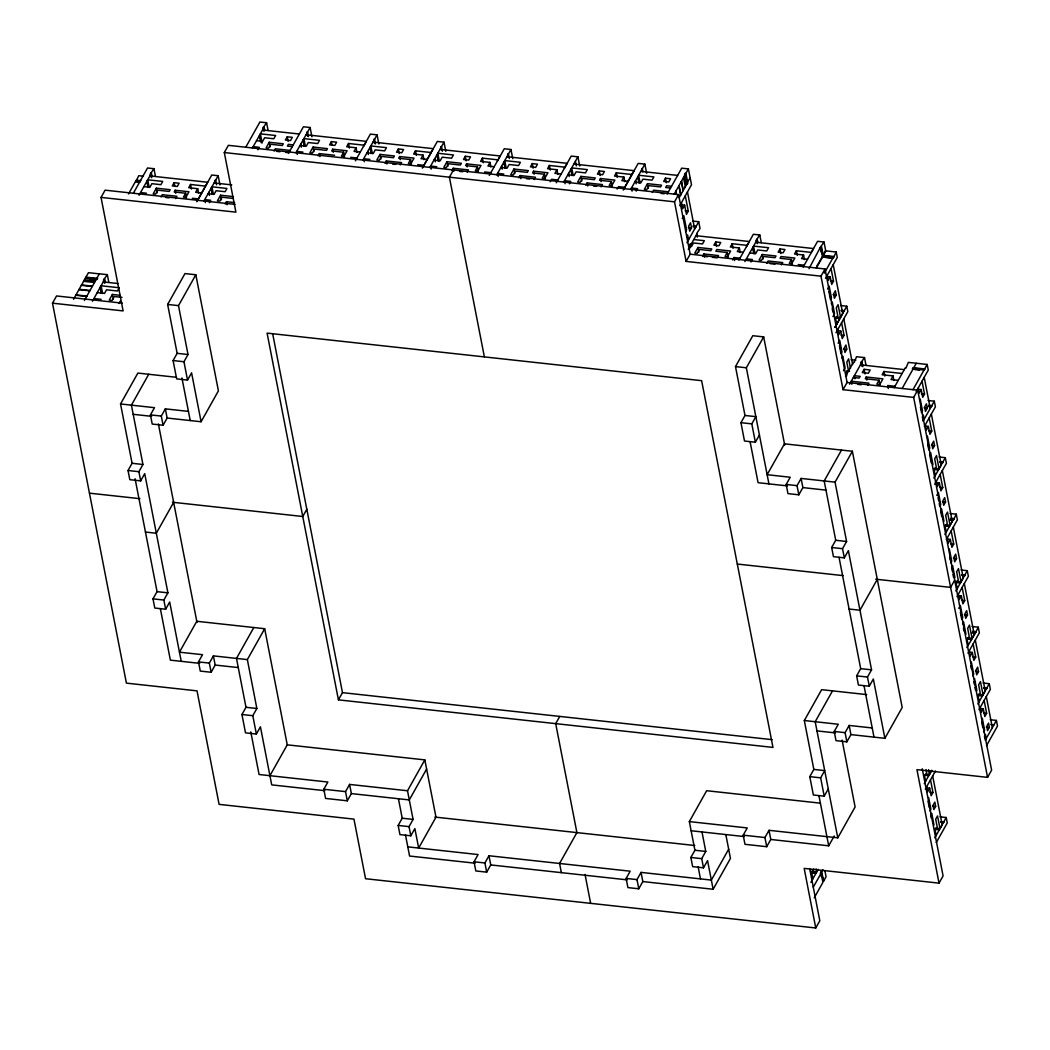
<?xml version="1.0" encoding="UTF-8"?>
<svg xmlns="http://www.w3.org/2000/svg" width="1050" height="1050" viewBox="0 0 1050 1050"><rect width="100%" height="100%" fill="white"/><g stroke="black" fill="none" stroke-linecap="round" stroke-linejoin="round"><path stroke-width="1.5" d="M363.523 146.396L366.306 141.343L306.062 134.754M497.424 161.044L500.22 155.991L439.963 149.402M564.388 168.368L567.171 163.314L506.914 156.726M746.524 246.566L749.306 241.513L696.321 235.725M835.039 327.167L842.704 313.451L833.214 264.679M931.612 770.556L928.791 775.648L924.131 775.136M934.815 837.847L942.152 824.749L932.676 775.976M809.747 869.006L819.814 920.758L815.758 927.977L365.544 878.719L353.955 819.118L219.096 804.366L197.019 690.861L126.407 683.13L52.5 303.174L123.112 310.905L101.036 197.4L105.092 190.168L235.082 204.396M52.5 303.174L56.556 295.956L122.351 303.148M128.507 193.961L135.607 181.296L140.267 181.808M138.823 182.188L135.713 181.847L138.757 175.704L143.417 176.203M73.539 299.263L85.326 278.276L97.02 279.497L97.65 278.368L85.956 277.161L85.326 278.276M85.956 277.161L88.463 272.672L99.33 273.866M133.337 193.279L147.525 167.987L153.956 168.696L155.439 176.334M153.956 168.696L150.163 174.221L151.397 177.358M139.033 195.287L150.806 174.3M84.407 300.457L99.369 273.801L107.336 274.68L108.819 282.319M107.336 274.68L103.386 280.192L104.186 280.271L92.413 301.271M156.371 188.186L153.195 193.83L155.61 194.093L157.802 190.194L169.194 191.428L170.179 189.696L156.371 188.186L157.264 192.767M160.991 196.98L162.278 194.683L176.899 196.284L175.599 198.581M174.116 182.674L172.292 185.916L177.319 186.467L179.13 183.225L174.116 182.674L174.707 185.732M119.989 295.286L112.389 294.459L109.226 300.103L112.153 300.418L114.345 296.52L121.997 297.347M185.614 193.226L183.422 197.137L185.837 197.4L189 191.756L175.192 190.247L174.221 191.979L185.614 193.226L186.506 197.82M118.912 303.463L120.212 301.166M205.524 186.113L190.523 184.472L188.711 187.714L197.715 188.698L198.607 193.279M197.715 188.698L195.694 192.308L201.679 192.964M196.77 201.718L211.746 175.022L218.164 175.718L219.949 184.892M101.036 197.4L235.896 212.152L224.306 152.552L228.362 145.333L678.576 194.604L690.165 254.192L686.109 261.411L820.969 276.176L825.024 268.957L690.165 254.192M197.334 200.786L207.69 182.254L149.888 175.927M218.164 175.718L203.976 201.009M209.383 202.702L210.748 200.261L204.763 199.618L205.354 202.663M245.726 147.276L259.901 122.023L266.595 122.758L268.078 130.397M232.864 196.56L220.592 195.208L217.416 200.852L219.831 201.114L222.023 197.216L233.415 198.463M266.595 122.758L262.789 128.284L264.049 131.407M252.433 147.998L263.458 128.349M201.088 421.746L191.586 372.855L187.53 380.074L176.662 378.892L173.093 360.557L177.148 353.325L167.646 304.447L184.971 273.577L195.825 274.759L218.413 390.876L201.088 421.746L167.134 418.031L163.091 425.25L152.224 424.056L150.439 414.894L154.494 407.676L120.54 403.961L132.077 463.286L128.034 470.505L129.819 479.679L140.674 480.861L144.729 473.642L167.908 592.83L163.866 600.049L165.638 609.223L154.783 608.029L152.998 598.867L157.054 591.649L135.083 478.721M225.212 204.015L226.498 201.718L234.623 202.598M257.919 149.743L259.271 147.315L253.194 146.646M120.54 403.961L137.865 373.078L176.439 377.304M269.233 142.262L266.057 147.906L268.511 148.181L270.703 144.27L282.293 145.543L283.277 143.798L269.233 142.262L270.126 146.856M187.53 380.074L183.96 361.738L188.016 354.519L178.5 305.629L195.825 274.759M148.732 374.273L131.407 405.142L142.944 464.481L138.889 471.699L140.674 480.861M274.011 151.082L275.297 148.785L290.154 150.412M287.214 136.789L285.39 140.031L290.496 140.582L292.32 137.34L287.214 136.789L288.107 141.369M288.488 153.392L303.424 126.787L310.118 127.509L311.902 136.684M310.118 127.509L295.942 152.762M163.091 425.25L161.306 416.076L165.349 408.857L188.436 411.39M313.071 147.066L309.894 152.709L312.414 152.985L314.606 149.074L326.484 150.373L327.456 148.641L313.071 147.066L313.963 151.646M318.084 155.899L319.371 153.602L334.596 155.269M331.406 141.619L329.582 144.861L334.819 145.438L336.63 142.196L331.406 141.619L331.997 144.677M343.599 152.25L341.408 156.161L343.928 156.437L347.091 150.78L332.692 149.205L331.721 150.951L343.599 152.25L344.492 156.831M364.14 145.202L348.508 143.496L346.697 146.737L356.081 147.761L356.974 152.342M356.081 147.761L354.06 151.371L360.294 152.053M355.386 160.808L370.374 134.111L377.068 134.846L378.853 144.007M377.068 134.846L362.88 160.125M173.644 502.359L156.319 533.242L145.451 532.048M380.021 154.389L376.845 160.033L379.365 160.309L381.557 156.411L393.435 157.71L394.419 155.964L380.021 154.389L380.914 158.97M385.035 163.222L386.321 160.939L401.546 162.606L400.26 164.889M398.357 148.942L396.533 152.184L401.769 152.762L403.581 149.52L398.357 148.942L399.249 153.523M410.55 159.574L408.358 163.485L410.878 163.761L414.041 158.117L399.643 156.542L398.672 158.274L410.55 159.574L411.442 164.154M431.104 152.526L415.459 150.819L413.648 154.061L423.045 155.085L423.924 159.679M165.638 609.223L169.693 602.004L181.23 661.329M423.045 155.085L421.011 158.694L427.245 159.377M422.336 168.131L437.325 141.435L444.019 142.17L445.804 151.331M422.914 167.199L433.269 148.667L373.012 142.078M444.019 142.17L429.831 167.462M446.972 161.713L443.809 167.357L446.316 167.632L448.508 163.734L460.386 165.034L461.37 163.288L446.972 161.713L447.864 166.294M451.986 170.559L453.272 168.262L468.497 169.929L467.211 172.226M453.469 169.969L449.413 177.188L484.365 356.895M465.308 156.266L463.483 159.508L468.72 160.086L470.531 156.844L465.308 156.266L466.2 160.86M477.501 166.898L475.309 170.809L477.829 171.084L480.992 165.441L466.594 163.866L465.623 165.598L477.501 166.898L478.393 171.491M264.679 628.714L247.354 659.597L213.399 655.883L215.184 665.044L211.129 672.263L200.274 671.081L198.489 661.907L202.532 654.688L179.458 652.168L196.783 621.285L264.679 628.714L287.254 744.831L269.929 775.701M498.054 159.849L482.409 158.143L480.598 161.385L489.996 162.409L490.875 167.002M489.996 162.409L487.961 166.031L494.196 166.714M211.129 672.263L209.344 663.101L213.399 655.883M489.287 175.455L504.276 148.759L510.969 149.494L512.754 158.655M306.81 509.276L302.754 516.495L172.502 502.241M510.969 149.494L496.781 174.786M253.811 627.533L236.486 658.403L245.989 707.293L241.946 714.512L245.503 732.847L256.371 734.042L260.426 726.81L271.714 784.875L324.817 790.676M513.923 169.037L510.759 174.681L513.266 174.956L515.458 171.058L527.336 172.357L528.321 170.612L513.923 169.037L514.815 173.631M518.936 177.883L520.222 175.586L535.447 177.253L534.161 179.55M532.258 163.603L530.434 166.845L535.671 167.409L537.482 164.167L532.258 163.603L533.151 168.184M544.451 174.234L542.259 178.132L544.779 178.408L547.942 172.764L533.544 171.189L532.573 172.935L544.451 174.234L545.344 178.815M565.005 167.186L549.36 165.467L547.549 168.709L556.946 169.746L557.839 174.326M550.213 181.729L551.578 179.301L557.812 179.983M556.946 169.746L554.912 173.355L561.146 174.037M256.371 734.042L252.801 715.693L256.856 708.474L247.354 659.597M556.238 182.779L571.226 156.083L577.92 156.817L579.705 165.992M563.732 182.109L577.92 156.817M569.389 183.816L570.754 181.387L564.506 180.705L565.11 183.763M580.873 176.374L577.71 182.018L580.217 182.293L582.409 178.382L594.287 179.681L595.271 177.949L580.873 176.374L581.766 180.954M585.887 185.207L587.173 182.91L602.398 184.577L601.112 186.874M599.209 170.927L597.384 174.169L602.621 174.733L604.433 171.491L599.209 170.927L600.101 175.507M611.402 181.558L609.21 185.456L611.73 185.732L614.893 180.088L600.495 178.513L599.524 180.259L611.402 181.558L612.294 186.139M631.956 174.51L616.311 172.791L614.499 176.046L623.897 177.069L624.789 181.65M617.164 189.052L618.529 186.624L624.763 187.307M623.897 177.069L621.863 180.679L628.11 181.361M623.214 190.063L638.177 163.406L644.871 164.141L646.656 173.316M623.766 189.171L634.121 170.651L573.864 164.049M338.428 699.864L267.094 333.126L701.636 380.678L772.971 747.416L338.428 699.864L342.484 692.646L272.711 333.939M644.871 164.141L630.683 189.433M636.182 191.126L637.547 188.698L631.47 188.042L632.061 191.087M647.509 183.658L644.332 189.302L646.787 189.577L648.979 185.666L660.568 186.939L661.553 185.194L647.509 183.658L648.401 188.239M652.286 192.478L653.572 190.181L668.43 191.809M665.49 178.172L663.666 181.414L668.771 181.978L670.596 178.736L665.49 178.172L666.383 182.766M287.254 744.831L424.83 759.885L407.505 790.755L349.584 784.416L351.369 793.59L347.314 800.809L325.592 798.433L323.807 789.259L327.863 782.04L259.074 774.506L250.793 731.929M667.144 194.106L681.699 168.171L688.393 168.906L691.517 184.734L679.783 205.656M685.873 173.394L684.574 174.431L687.199 184.288L687.829 183.173L685.873 173.394L688.393 168.906M674.218 194.158L685.243 174.51M686.109 261.411L674.52 201.823L678.576 194.604M687.028 183.671L685.204 173.316M347.314 800.809L345.529 791.634L349.584 784.416M679.179 197.676L687.067 183.619M690.204 178.014L686.989 182.477M681.555 204.842L684.653 205.183L682.631 208.793L681.437 202.689M682.264 218.531L683.852 215.709L686.595 229.806L685.611 231.551M685.296 195.825L688.275 211.142L686.451 214.397L684.653 205.183M686.608 236.67L687.592 234.938L688.538 239.833M691.53 227.916L689.706 231.157L688.708 226.026L690.533 222.784L691.53 227.916L688.419 227.574M686.923 242.721L698.709 221.721L692.501 221.038M688.275 249.349L696.872 234.045M691.478 246.566L693.512 242.957L702.516 243.941L704.34 240.699L693.84 239.544M697.987 247.446L694.824 253.089L697.239 253.365L699.418 249.454L710.824 250.701L711.795 248.968L697.987 247.446L698.88 252.039M712.359 257.316L717.229 257.841L718.515 255.557L703.907 253.956L702.621 256.252L707.49 256.777M715.733 241.946L713.908 245.188L718.935 245.739L720.759 242.498L715.733 241.946L716.625 246.527M426.615 769.046L409.29 799.929L351.369 793.59M424.83 759.885L435.986 817.189L418.661 848.059L414.868 828.581L410.812 835.8L399.945 834.606L398.173 825.444L402.216 818.212L398.436 798.735M727.23 252.499L725.038 256.397L727.453 256.673L730.616 251.029L716.809 249.506L715.837 251.252L727.23 252.499L728.122 257.079M747.141 245.385L732.152 243.731L730.328 246.986L739.331 247.971L740.224 252.551M410.812 835.8L409.027 826.626L413.083 819.407L407.505 790.755M732.611 259.954L733.976 257.526L739.961 258.182M739.331 247.971L737.31 251.58L743.295 252.236M738.964 260.046L753.362 234.281L759.793 234.99L761.276 242.629M759.793 234.99L756 240.516L757.247 243.639M744.87 261.581L756.643 240.594M750.999 261.962L752.364 259.534L746.379 258.877M762.208 254.481L759.045 260.124L761.447 260.387L763.639 256.476L775.031 257.723L776.016 255.99L762.208 254.481L763.101 259.061M766.841 263.274L768.128 260.978L782.736 262.579L781.449 264.876M779.953 248.968L778.129 252.21L783.156 252.761L784.967 249.519L779.953 248.968L780.846 253.549M791.451 259.521L789.259 263.432L791.674 263.694L794.837 258.051L781.029 256.541L780.058 258.274L791.451 259.521L792.343 264.114M816.69 266.28L825.799 251.186L824.014 242.012L817.582 241.316L811.361 252.407L796.359 250.766L794.548 254.008L803.552 254.993L804.444 259.573M759.426 434.989L755.37 442.221L744.503 441.026L740.946 422.691L744.988 415.472L735.486 366.581L752.811 335.711L763.678 336.892L784.704 445.056M803.552 254.993L801.531 258.602L807.516 259.258M768.928 483.879L746.353 367.776L763.678 336.892M803.184 267.081L813.527 248.548L755.724 242.222M728.674 849.214L711.349 880.084L641.051 872.392L642.836 881.567L638.781 888.786L627.913 887.591L626.128 878.43L630.184 871.198L488.959 855.75L490.744 864.924L486.688 872.143L475.821 870.949L474.036 861.788L478.091 854.556L407.794 846.864M821.113 252.131L820.221 247.551L824.014 242.012M809.025 268.708L820.221 247.551M559.755 716.415L555.699 723.634L576.923 832.742M825.431 257.316L833.188 258.169L822.321 256.974L825.366 250.832L836.22 252.013L837.283 257.434L825.549 278.355M816.336 268.039L822.649 256.791L820.864 247.616M486.688 872.143L484.903 862.969L488.959 855.75M824.394 273.092L833.083 257.618M833.188 258.169L836.22 252.013M827.111 276.491L830.222 276.832L828.188 280.442L827.203 275.389M755.37 442.221L751.8 423.872L755.856 416.653L744.988 415.472M827.597 288.999L829.185 286.178L831.442 297.819L830.471 299.565L828.909 291.546M831.049 268.537L833.516 281.19L831.692 284.432L830.222 276.832M831.298 303.804L832.269 302.059L834.54 313.714L832.952 316.536M836.207 295.037L834.396 298.279L833.569 294.053L835.38 290.811L836.207 295.037L833.109 294.696M834.947 327.285L846.772 306.219L840.564 305.537M835.997 332.706L847.822 311.64L846.772 306.219M837.651 330.684L840.761 331.026L838.727 334.635L837.742 329.582M838.136 343.192L839.724 340.371L841.982 352.026L841.011 353.758L839.449 345.752M841.601 322.731L844.056 335.383L842.231 338.625L840.761 331.026M841.837 357.998L842.809 356.265L845.079 367.907L843.491 370.729M846.746 349.243L844.935 352.485L844.108 348.246L845.933 345.004L846.746 349.243L843.649 348.902M576.896 832.611L559.571 863.481L561.356 872.642M845.552 376.32L853.401 362.329L854.201 362.408L856.551 356.724L864.517 357.591L866.001 365.229M852.377 451.264L835.052 482.147L801.097 478.419L802.883 487.594L798.827 494.812L787.959 493.631L786.188 484.457L790.23 477.238L767.143 474.705L784.468 443.835L852.377 451.264L902.199 707.451L884.874 738.321L850.933 734.606L846.878 741.838L836.01 740.644L834.225 731.469L838.281 724.251L804.326 720.536L813.842 769.427L809.786 776.646L813.356 794.981L824.211 796.176L828.266 788.957M847.101 382.462L917.713 390.18L913.658 397.399L843.045 389.681L847.101 382.462L825.024 268.957M864.517 357.591L860.58 363.103L861.367 363.195L861.971 366.253M849.581 384.208L861.367 363.195M798.827 494.812L797.042 485.651L801.097 478.419M864.097 369.324L862.273 372.566L868.35 373.236L870.174 369.994L864.097 369.324L864.99 373.905M879.047 380.258L876.855 384.156L879.769 384.484L882.945 378.84L866.224 377.002L865.253 378.748L879.047 380.258L879.939 384.838M867.654 385.455L868.941 383.158L851.261 381.229L851.852 384.287M902.108 373.485L883.956 371.503L882.131 374.745L893.038 375.939L893.931 380.52M841.509 450.083L824.184 480.952L835.721 540.278L831.666 547.496L833.451 556.671L844.318 557.865L848.374 550.633L871.553 669.834L867.497 677.053L869.282 686.214L858.414 685.033L856.642 675.859L860.685 668.64L839.029 557.288M893.038 375.939L891.017 379.549L898.262 380.336M894.167 387.647L905.192 367.986L905.979 368.077L908.329 362.394L927.163 364.455L928.266 370.099L916.191 391.611M902.134 388.513L916.296 363.261M638.781 888.786L636.996 879.611L641.051 872.392M912.988 389.708L924.013 370.046L912.358 368.773L912.988 367.658L924.643 368.931L927.163 364.455M924.643 368.931L924.013 370.046M918.107 389.235L921.217 389.576L919.183 393.186L918.186 388.054M922.031 381.189L924.538 394.065L922.714 397.307L921.217 389.576M642.836 881.567L713.134 889.258L707.556 860.606L703.5 867.825L692.646 866.631L690.861 857.469L694.916 850.251L689.338 821.599L706.663 790.716L819.958 803.119M844.318 557.865L842.533 548.691L846.589 541.472L835.052 482.147M927.281 408.161L925.457 411.403L924.617 407.085L926.441 403.843L927.281 408.161L924.171 407.82M923.265 420.84L931.166 406.783L928.056 406.442M931.166 406.783L934.303 401.179L928.095 400.496M924.407 426.431L935.406 406.822L934.303 401.179M925.273 426.09L928.384 426.431L926.362 430.041L925.339 424.777M929.184 417.926L931.744 431.117L929.919 434.359L928.384 426.431M928.778 449.899L929.762 448.166L927.399 436.012M703.5 867.825L701.715 858.651L705.771 851.432L701.991 831.954M934.553 445.554L932.728 448.796L931.875 444.386L933.699 441.144L934.553 445.554L931.455 445.213M933.896 478.012L945.302 457.682L939.094 456.999M877.288 579.364L859.963 610.234L849.096 609.039M934.658 484.247L946.391 463.326L945.302 457.682M804.326 720.536L821.651 689.666L866.736 694.601M936.272 482.593L939.369 482.934L937.348 486.544L936.324 481.281M842.113 740.158L855.107 806.964L837.782 837.834L768.994 830.314L770.779 839.475L766.723 846.694L744.988 844.318L743.203 835.157L747.259 827.938L689.338 821.599M713.134 889.258L730.459 858.388L725.865 834.776M936.797 495.337L938.385 492.516L940.747 504.669L939.776 506.402L939.212 503.541M940.17 474.429L942.742 487.62L940.918 490.862L939.369 482.934M832.519 690.861L815.194 721.731L837.782 837.834M945.551 502.058L943.727 505.299L942.861 500.889L944.685 497.648L945.551 502.058L942.441 501.716M766.723 846.694L764.938 837.533L768.994 830.314M944.882 534.516L953.138 519.789L950.04 519.448M950.145 520.012L953.256 520.354L956.288 514.185L950.079 513.503M946.352 539.503L957.39 519.829L956.288 514.185M947.258 539.096L950.368 539.438L948.334 543.047L947.31 537.784M869.282 686.214L873.337 678.996L884.874 738.321M846.878 741.838L845.092 732.664L849.148 725.445L872.235 727.965M824.211 796.176L820.654 777.84L824.696 770.608L813.842 769.427M951.156 530.933L953.728 544.123L951.904 547.365L950.368 539.438M950.762 562.905L951.733 561.173L949.371 549.019M951.615 567.328L952.599 565.582L954.962 577.736M956.537 558.561L954.712 561.803L953.859 557.393L955.671 554.151L956.537 558.561L953.426 558.219M954.673 580.164L950.617 587.383L875.713 579.193M955.867 591.019L967.273 570.688L961.065 570.006M956.97 596.663L968.376 576.332L967.273 570.688M958.256 595.599L961.354 595.941L959.332 599.55L958.309 594.287M958.781 608.344L960.369 605.522L962.732 617.676L961.747 619.408L960.356 612.255M813.737 869.059L811.716 872.668L812.897 878.784M962.154 587.436L964.714 600.626L962.903 603.868L961.354 595.941M770.779 839.475L828.699 845.814L834.212 835.997M810.902 882.354L818.186 869.361M821.061 876.146L820.47 873.088L823.016 869.807M813.264 887.197L821.139 873.167L820.47 873.088M962.614 623.831L963.585 622.086L965.947 634.239M967.522 615.064L965.711 618.306L964.845 613.896L966.669 610.654L967.522 615.064L964.425 614.722M814.262 897.776L822.924 882.328L821.008 872.484L821.638 871.369L823.554 881.212L821.1 871.972M823.554 881.212L826.061 876.724L824.88 870.621M966.866 647.522L975.227 633.36L972.129 633.019M975.227 633.36L978.272 627.191L972.064 626.509M967.956 653.166L979.361 632.848L978.272 627.191M969.242 652.102L972.339 652.444L970.318 656.053L969.294 650.79M973.14 643.939L975.712 657.129L973.888 660.371L972.339 652.444M972.746 675.911L973.717 674.179L971.355 662.025M978.521 671.567L976.697 674.809L975.831 670.399L977.655 667.157L978.521 671.567L975.411 671.226M924.263 783.641L931.744 770.332M925.326 789.062L935.471 770.976M926.559 787.789L929.67 788.13L927.636 791.739L926.651 786.686M977.852 704.025L989.258 683.694L983.049 683.012M978.954 709.669L990.36 689.351L989.258 683.694M930.51 779.835L932.964 792.487L931.14 795.729L929.67 788.13M980.201 708.474L983.312 708.816L981.278 712.425L980.28 707.293M929.919 810.862L930.891 809.13L928.633 797.475M984.126 700.442L986.633 713.317L984.808 716.559L983.312 708.816M935.655 806.347L933.844 809.589L933.017 805.35L934.841 802.108L935.655 806.347L932.558 806.006M983.627 731.85L984.598 730.117L982.288 718.266M989.376 727.401L987.551 730.642L986.711 726.337L988.536 723.096L989.376 727.401L986.265 727.059M985.254 740.276L996.397 720.418L990.189 719.749M935.34 828.109L939.986 828.608L946.221 817.517L940.013 816.834M986.501 745.671L997.5 726.075L996.397 720.418M936.233 842.599L947.271 822.938L946.221 817.517M815.758 927.977L804.169 868.389L939.028 883.142L916.952 769.637L987.564 777.367L991.62 770.149L917.713 390.18M939.028 883.142L943.084 875.923L922.254 768.81M262.539 129.99L299.355 134.019M640.815 171.373L677.631 175.402M256.528 140.7L262.618 141.369L264.639 137.76L273.801 138.757L275.625 135.516L260.374 133.849L262.159 143.01M300.037 145.464L306.285 146.147L308.306 142.537L317.704 143.561L319.528 140.319L303.896 138.613L305.379 146.252M366.988 152.788L373.236 153.471L375.257 149.861L384.654 150.885L386.479 147.643L370.847 145.937L372.33 153.576M433.952 160.112L440.186 160.794L442.208 157.185L451.605 158.209L453.429 154.967L437.798 153.261L439.281 160.899M500.902 167.436L507.137 168.118L509.158 164.509L518.556 165.546L520.38 162.291L504.748 160.584L506.231 168.223M567.853 174.773L574.087 175.455L576.109 171.832L585.506 172.869L587.331 169.627L571.699 167.908L573.182 175.547M634.804 182.096L640.881 182.766L642.915 179.143L652.076 180.154L653.901 176.912L638.649 175.245L640.133 182.884M293.252 144.9L288.382 144.362L287.398 146.107L292.281 146.632M671.528 186.283L666.658 185.758L665.674 187.491L670.556 188.029M302.951 152.093L296.704 151.41L297.308 154.468M350.726 157.316L356.961 157.999M369.902 159.416L363.654 158.734L364.258 161.792M417.677 164.64L423.911 165.322M436.852 166.74L430.605 166.058L431.209 169.116M484.627 171.964L490.862 172.646M503.803 174.064L497.556 173.381L498.159 176.439M276.99 151.41L279.956 151.725M285.902 152.381L288.868 152.709M392.648 164.062L395.692 164.391M459.598 171.386L462.643 171.727M526.549 178.71L529.594 179.051M593.499 186.047L596.544 186.375M661.198 193.449L664.178 193.777M224.306 152.552L674.52 201.823M685.164 210.814L688.275 211.142M693.092 225.855L696.189 226.196M693.223 226.524L696.321 226.866M214.108 182.949L231.774 184.892M136.237 180.18L140.897 180.692M822.846 255.308L833.713 256.502M136.343 180.718L139.453 181.059M822.951 255.859L833.818 257.04M143.876 186.637L149.861 187.294L151.882 183.684L160.899 184.669L162.724 181.427L147.722 179.786L149.205 187.425M208.097 193.673L214.082 194.329L216.103 190.719L225.12 191.704L226.944 188.462L211.942 186.821L213.426 194.46M749.713 252.932L755.698 253.588L757.733 249.979L766.736 250.963L768.561 247.721L753.559 246.081L755.055 253.719M140.542 192.583L146.528 193.239M192.36 198.253L198.345 198.909M798.197 264.548L804.182 265.204M165.861 197.518L169.116 197.873M770.083 263.629L774.953 264.167M830.406 280.849L833.516 281.19M841.155 310.354L844.253 310.695M841.26 310.905L844.358 311.246M835.892 316.798L840.538 317.31L838.084 304.658L836.259 307.899L837.742 315.512L835.708 319.121L836.692 324.161M835.222 318.032L839.882 318.544M840.958 335.042L844.056 335.383M851.104 359.743L855.763 360.242M86.061 277.725L96.928 278.906M913.894 368.314L924.761 369.495M90.09 279.353L94.749 279.864M914.812 369.6L919.472 370.112M84.407 279.904L95.274 281.098M103.268 281.912L117.876 283.513M860.462 364.836L904.273 369.626M83.606 281.321L94.474 282.516M81.572 284.957L92.439 286.151M81.375 285.298L92.243 286.493M846.431 371.004L849.529 371.346M79.131 289.301L89.998 290.496M78.947 289.642L89.801 290.837M97.256 292.622L104.501 293.409L106.522 289.8L117.429 290.994L119.254 287.752L101.102 285.771L102.585 293.409M853.374 377.449L859.176 378.079L860.16 376.346L854.346 375.703L854.949 378.761M167.646 304.447L178.5 305.629M735.486 366.581L746.353 367.776M75.994 294.906L86.861 296.087M75.797 295.247L86.664 296.441M93.922 298.567L101.168 299.355M894.928 386.282L887.683 385.494L888.274 388.539M858.008 384.405L861.223 384.746M921.441 393.724L924.538 394.065M928.686 405.313L931.796 405.654M928.804 405.877L931.901 406.219M928.646 430.776L931.744 431.117M177.148 353.325L188.016 354.519M173.093 360.557L183.96 361.738M740.946 422.691L751.8 423.872M939.684 461.816L942.782 462.158M939.789 462.394L942.887 462.722M934.421 468.261L939.067 468.773L936.508 455.582L934.684 458.824L936.233 466.751L934.198 470.361L935.222 475.624M933.752 469.494L938.411 470.006L941.233 464.914L931.35 414.067M939.632 487.279L942.742 487.62M150.439 414.894L161.306 416.076M786.188 484.457L797.042 485.651M133.192 414.317L151.659 416.338M787.395 485.901L758.074 482.685L750.094 441.696M802.883 487.594L825.969 490.127M950.67 518.332L953.767 518.661M950.775 518.897L953.886 519.225M945.407 524.764L950.066 525.276L947.494 512.085L945.669 515.327L947.218 523.254L945.184 526.864L946.221 532.127M944.751 525.997L949.397 526.509L952.232 521.417L942.336 470.571M950.617 543.782L953.728 544.123M132.077 463.286L142.944 464.481M835.721 540.278L846.589 541.472M128.034 470.505L138.889 471.699M831.666 547.496L842.533 548.691M961.656 574.836L964.766 575.164M961.774 575.4L964.871 575.728M956.392 581.267L961.052 581.779L958.479 568.588L956.668 571.83L958.204 579.758L956.183 583.367L957.206 588.643M955.736 582.501L960.396 583.012L963.217 577.92L953.321 527.074M89.447 493.159L139.926 498.671M737.31 564.047L843.15 575.623M961.616 600.285L964.714 600.626M972.654 631.339L975.752 631.667M972.759 631.903L975.857 632.244M967.391 637.77L972.038 638.282L969.478 625.091L967.654 628.333L969.203 636.261L967.168 639.87L968.192 645.146M966.722 639.004L971.381 639.516L974.203 634.423L964.32 583.577M972.602 656.788L975.712 657.129M157.054 591.649L167.908 592.83M860.685 668.64L871.553 669.834M983.64 687.842L986.737 688.17M983.745 688.406L986.856 688.747M152.998 598.867L163.866 600.049M856.642 675.859L867.497 677.053M978.377 694.273L983.036 694.785L980.464 681.594L978.639 684.836L980.188 692.764L978.167 696.373L979.191 701.649M977.721 695.507L982.367 696.019L985.202 690.926L975.306 640.08M983.535 712.976L986.633 713.317M990.78 724.566L993.891 724.907M198.489 661.907L209.344 663.101M834.225 731.469L845.092 732.664M199.71 663.351L170.376 660.148L160.388 608.829M215.184 665.044L238.271 667.577M816.979 730.892L835.446 732.913M342.484 692.646L772.157 739.659M926.349 774.073L929.447 774.414L928.528 769.663M245.989 707.293L256.856 708.474M241.946 714.512L252.801 715.693M809.786 776.646L820.654 777.84M929.867 792.146L932.964 792.487M940.603 821.664L943.701 822.006M940.708 822.203L943.806 822.544M934.671 829.329L939.33 829.841M323.807 789.259L345.529 791.634M743.203 835.157L764.938 837.533M691.123 830.76L744.214 836.574M434.805 817.058L694.759 845.499M402.216 818.212L413.083 819.407M694.916 850.251L705.771 851.432M398.173 825.444L409.027 826.626M690.861 857.469L701.715 858.651M810.534 871.251L816.742 871.933L816.152 868.862M811.427 872.616L816.086 873.114M811.23 872.957L815.889 873.469M474.036 861.788L484.903 862.969M626.128 878.43L636.996 879.611M475.086 863.205L409.579 856.039L405.458 834.881M490.744 864.924L627.152 879.847M924.197 377.331L930.247 408.411M986.291 696.583L992.342 727.663M920.194 399.013L922.504 410.865L921.533 412.611L920.443 407.019M924.144 419.291L923.344 415.17L922.359 416.916L923.16 421.037M932.978 464.73L930.615 452.576L929.644 454.322L931.311 462.906M943.963 521.233L941.601 509.079L940.629 510.825L941.745 516.548M974.571 678.589L976.933 690.742M986.239 738.531L985.438 734.422L984.454 736.155L984.992 738.898M927.662 444.176L928.502 448.468M938.096 497.805L938.661 500.679M949.646 557.183L950.197 560.044M951.904 568.759L952.455 571.62M953.006 574.481L953.571 577.342M963.441 628.123L964.005 630.984M970.791 665.884L971.342 668.758M973.875 681.765L974.439 684.626M974.991 687.487L975.555 690.349M981.724 722.072L982.8 727.663M913.658 397.399L987.564 777.367M883.956 371.503L884.848 376.084M866.224 377.002L866.828 380.061M861.997 362.079L862.89 366.66M861.21 361.988L861.801 365.046M843.767 318.872L852.639 364.508M850.474 368.34L848.623 358.851L846.799 362.092L848.282 369.705L846.261 373.314L846.746 375.834M939.986 828.608L937.532 815.955L935.707 819.197L937.191 826.809L935.156 830.419L936.141 835.472M926.061 769.571L926.651 772.603L924.617 776.226L925.601 781.266M821.494 246.501L823.279 255.662M933.988 825.011L931.717 813.356L930.746 815.102L931.363 818.304M820.851 246.422L822.636 255.596M832.23 308.608L832.847 311.811M928.056 801.255L929.303 807.66M820.969 276.176L843.045 389.681M796.359 250.766L797.252 255.347M864.032 685.821L874.007 737.139M757.273 239.466L757.864 242.524M756.63 239.4L757.221 242.458M849.148 725.445L850.933 734.606M752.903 247.275L754.084 253.378M752.706 247.616L753.887 253.732M732.152 243.731L733.044 248.325M733.976 257.526L734.567 260.584M818.934 795.651L828.699 845.814M698.709 221.721L700.022 228.441L696.741 233.376L697.358 237.129M703.907 253.956L704.497 257.014M685.164 177.489L686.359 183.606M687.461 191.966L694.654 228.952M684.324 176.137L686.109 185.312M683.537 177.555L685.322 186.729M681.503 181.191L683.274 190.352M681.306 181.532L683.091 190.706M679.061 185.535L680.846 194.709M690.231 243.639L690.834 246.698M678.864 185.876L680.649 195.051M689.574 244.821L690.165 247.879M675.911 191.139L676.515 194.184M675.728 191.481L676.318 194.539M642.351 168.63L642.954 171.688M641.681 168.551L642.285 171.609M637.98 176.426L639.161 182.543M637.783 176.768L638.977 182.884M635.539 180.771L636.129 183.829M616.311 172.791L617.203 177.384M600.495 178.513L601.099 181.571M587.173 182.91L587.764 185.968M575.4 161.306L576.293 165.887M571.029 169.102L572.211 175.219M570.832 169.444L572.027 175.56M568.588 173.447L569.179 176.505M698.145 866.906L700.481 878.903M549.36 165.467L550.253 170.048M533.544 171.189L534.148 174.248M520.222 175.586L520.813 178.644M508.449 153.969L509.342 158.563M507.78 153.904L508.384 156.962M504.079 161.779L505.26 167.882M503.882 162.12L505.076 168.236M501.637 166.123L502.228 169.181M482.409 158.143L483.302 162.724M466.594 163.866L467.197 166.924M453.272 168.262L453.863 171.321M585.034 874.466L590.651 903.354M441.499 146.646L442.391 151.226M440.829 146.58L441.433 149.625M437.128 154.455L438.309 160.558M436.931 154.796L438.126 160.899M434.687 158.799L435.277 161.844M415.459 150.819L416.351 155.4M399.643 156.542L400.247 159.6M386.321 160.939L386.912 163.984M374.548 139.322L375.441 143.903M373.879 139.243L374.522 143.496M370.178 147.118L371.359 153.234M369.981 147.472L371.175 153.576M367.736 151.463L368.327 154.521M348.508 143.496L349.401 148.076M332.692 149.205L333.296 152.263M319.371 153.602L319.961 156.66M307.598 131.998L308.49 136.579M306.928 131.919L307.571 136.172M303.227 139.794L304.408 145.911M303.03 140.136L304.224 146.252M300.786 144.139L301.376 147.197M264.088 127.234L264.679 130.292M263.419 127.155L264.009 130.213M259.704 135.03L261.188 142.669M259.507 135.384L260.702 141.487M226.498 201.718L227.102 204.763M220.592 195.208L221.484 199.802M215.657 180.206L216.549 184.787M215.014 180.127L215.604 183.186M211.273 188.002L212.468 194.119M211.089 188.344L212.271 194.46M208.845 192.347L209.436 195.405M190.523 184.472L191.415 189.052M175.192 190.247L175.783 193.305M151.436 173.171L152.027 176.229M150.793 173.106L151.686 177.686M147.053 180.981L148.247 187.084M146.869 181.322L148.05 187.438M181.939 377.974L190.221 420.551M165.349 408.857L167.134 418.031M158.379 423.911L197.006 622.453M112.389 294.459L113.282 299.04M104.816 279.156L105.407 282.214M104.016 279.064L104.777 283.329M100.432 286.952L101.627 293.068M100.249 287.306L101.43 293.409"/></g></svg>
